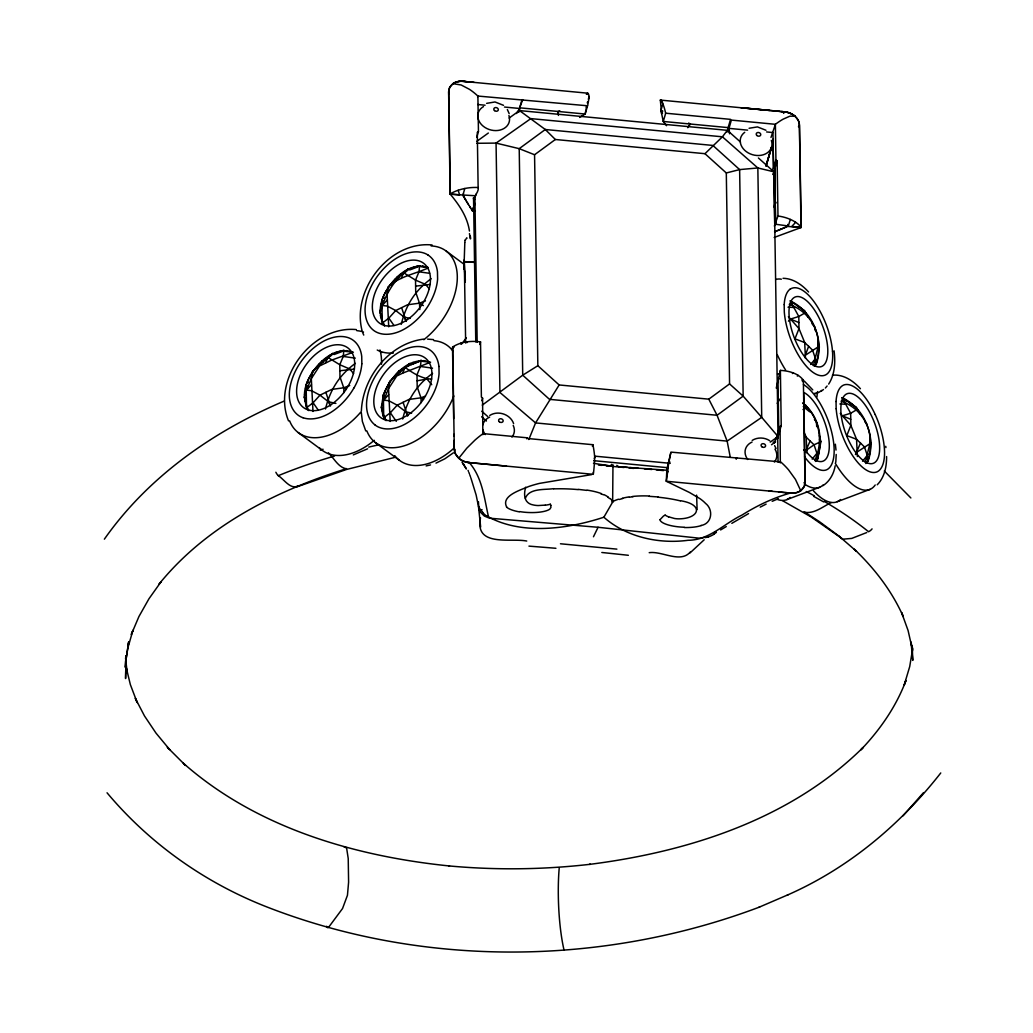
<?xml version="1.0" encoding="UTF-8"?>
<svg xmlns="http://www.w3.org/2000/svg" width="1033" height="1033" viewBox="0 0 1033 1033"><rect width="100%" height="100%" fill="white"/><g stroke="black" fill="none" stroke-linecap="round" stroke-linejoin="round"><path stroke-width="1.5" d="M306.504 407.764L306.142 384.986C312.25 367.683 331.658 345.28 352.356 352.072L345.28 351.362L343.873 350.329C319.907 355.003 293.876 386.975 308.854 410.618L306.504 407.764L313.115 402.741L319.972 395.174L331.774 389.415L343.731 387.801L349.722 385.529M383.643 324.168L382.249 323.135L381.9 300.358C388.008 283.055 407.402 260.652 428.101 267.444L421.025 266.734L419.63 265.701C395.729 270.349 369.685 302.346 384.599 325.989L381.513 319.081L381.267 313.851L379.86 312.818C384.741 295.748 393.909 279.465 408.461 268.851L409.856 269.884L418.029 266.837L417.216 266.23M418.688 360.879L419.488 361.473L411.328 364.533L409.92 363.5L389.841 381.384L383.359 395.006L381.332 407.467L382.739 408.5L382.972 413.729L386.071 420.638L383.721 417.771L383.359 395.006C389.48 377.704 408.874 355.3 429.573 362.092L422.497 361.369L421.09 360.336L405.065 367.399C412.761 372.99 421.955 378.943 431.678 379.072M612.969 464.76L612.646 502.064L603.866 517.223C566.846 529.348 520.529 535.43 486.517 515.854M312.986 411.457L311.32 378.62L312.625 371.364L332.703 353.48L334.111 354.513L342.272 351.452L341.458 350.858M388.731 326.828L387.065 293.992L388.369 286.735C399.293 276.495 414.491 274.132 427.701 268.167M390.203 421.464L388.537 388.64L389.841 381.384M836.214 454.455L835.787 462.358M886.598 456.56C886.663 466.58 884.558 477.427 877.224 484.774M126.052 655.697L125.574 678.552L126.078 655.981M912.216 645.625L912.772 660.397L911.041 642.022L912.242 648.827L908.097 630.556L901.589 612.556L903.294 616.688C891.931 591.031 874.564 568.512 854.33 549.22L856.486 551.312L838.886 536.037L819.389 521.626L803.971 511.684M587.39 94.429L587.428 93.164L463.262 81.362A14.979 11.802 16.3 0 0 448.684 91.963L450.323 194.256C459.246 204.947 467.433 216.956 469.447 231.056M666.905 469.047L666.272 481.249L689.398 492.444L699.948 498.655A163.007 47.428 -3 0 1 705.5 503.355C713.751 509.631 712.034 523.847 700.968 525.487M545.14 505.124L538.193 505.55A8.238 2.35 2.6 0 1 533.441 504.982C524.48 503.549 523.266 495.44 525.694 487.163M361.369 411.095C362.648 377.407 389.183 343.473 423.504 339.147M784.189 304.735L784.305 312.031A46.743 19.265 69.4 0 0 790.013 337.236A44.768 18.452 69.4 0 0 792.531 343.589A47.105 19.42 69.4 0 0 806.605 366.508A44.574 18.374 69.4 0 0 811.357 371.118A47.221 19.459 69.4 0 0 824.257 375.418A44.574 18.374 69.4 0 0 827.549 373.533A47.195 19.459 69.4 0 0 832.624 358.748A44.651 18.4 69.4 0 0 832.521 351.465M836.046 401.488L836.162 408.784M912.01 647.484L911.739 655.154L912.552 649.602M305.781 405.685L306.594 406.279L305.51 398.48L304.115 397.447L306.543 390.138L311.32 378.62L319.52 366.005L331.322 360.246L353.402 352.188M474.392 205.141L474.573 202.959M361.847 363.732L361.731 356.437A46.743 29.479 -53.5 0 0 352.163 339.573A44.768 28.24 -53.5 0 0 348.25 337.675A47.234 29.802 -53.5 0 0 328.623 338.914A44.574 28.111 -53.5 0 0 321.521 342.362A47.221 29.789 -53.5 0 0 302.152 360.168A44.574 28.123 -53.5 0 0 297.194 367.761A47.195 29.776 -53.5 0 0 289.447 391.701A44.651 28.162 -53.5 0 0 289.55 398.996A47.195 29.776 -53.5 0 0 297.943 415.034A44.574 28.123 -53.5 0 0 303.031 417.758M382.881 302.385L381.061 310.662L380.247 310.055M382.739 398.441L383.54 399.035L382.533 405.298L381.719 404.704M344.002 392.592L343.731 387.801L339.96 376.813L339.78 364.739L343.24 356.437L343.873 350.329M419.837 309.564L419.475 303.173L415.718 292.184L415.524 280.111L418.985 271.808L419.63 265.701M421.219 402.612L420.947 397.821L417.19 386.82L416.996 374.759L420.457 366.457L421.09 360.336M815.076 366.353C824.747 342.143 814.533 312.431 790.258 300.9L798.806 316.511L798.987 328.584L804.694 342.517L805.443 358.27M815.437 461.415L816.548 461.002C823.727 441.285 820.254 416.493 802.602 402.986C819.169 416.648 824.024 440.497 814.869 460.356M866.932 463.107C876.604 438.883 866.39 409.184 842.115 397.653L850.663 413.265L850.843 425.338L856.551 439.27L857.364 456.521M593.471 473.295L593.497 473.127A30.925 5.126 -86.1 0 0 594.659 457.516M472.83 208.343L472.468 210.964L475.387 211.145M563.992 949.908C558.401 925.491 557.149 890.653 559.24 867.785M125.949 660.126L128.738 641.751L127.692 648.569L132.921 630.311L131.268 634.559L138.951 616.494L148.933 598.817L161.161 581.618L159.121 584.032C206.303 525.771 275.888 490.83 346.223 468.762L346.571 468.556M124.877 666.995L128.738 641.751M660.061 519.651L663.431 516.087A57.925 17.277 4.2 0 1 665.149 515.105M912.759 648.207L909.699 666.621L904.249 684.866L905.967 680.515C896.153 706.598 880.039 729.802 860.838 749.855L863.097 747.453C790.671 819.182 688.727 851.773 589.649 864.363L590.282 864.285C543.345 869.67 495.905 870.264 448.864 865.912L449.523 865.977C354.177 856.215 256.391 827.704 183.28 763.167L185.553 765.453L167.32 747.246L169.709 749.635L155.996 733.107L144.504 715.972L135.31 698.334L137.182 702.569L130.365 684.621L125.923 666.375L127.24 673.245L125.535 657.944M776.261 388.098L780.38 370.382A31.003 18.31 -4.5 0 1 792.724 372.719A30.951 18.349 -3.3 0 1 798.057 375.302A30.913 19.007 -2 0 1 803.558 380.441M814.34 365.075L816.251 364.352C824.424 340.322 814.224 313.141 789.264 304.373M815.799 459.724L817.71 459.001L820.886 441.672L819.389 435.59M865.835 463.52L866.196 461.828L868.107 461.105C876.281 437.062 866.08 409.894 841.12 401.127M666.776 469.718L670.946 452.118L780.625 461.88A43.257 23.707 54.6 0 1 788.592 469.899L795.462 479.415L800.756 490.74A14.901 11.737 16.3 0 1 793.383 493.18M586.537 106.696L586.176 108.697M586.421 107.367L586.667 106.025M774.143 207.194L774.982 202.688M774.944 202.946L775.228 201.409L776.17 202.907M585.918 110.027L585.156 114.03L581.359 116.38M835.168 465.831C833.863 473.682 829.757 481.339 822.927 485.678M465.25 240.289L466.735 237.822A27.814 2.557 86.5 0 1 466.981 238.107M813.397 365.708L818.02 346.972L817.916 340.942M865.254 462.461L869.876 443.725L869.773 437.695M727.284 131.759L728.304 127.627L663.276 121.455L661.507 113.139M307.137 387.013L305.574 392.114L304.967 391.662M325.485 409.003C330.043 389.841 339.392 375.005 355.378 363.345M401.23 324.375C405.801 305.213 415.137 290.376 431.135 278.716M402.702 419.024C407.26 399.861 416.609 385.025 432.595 373.365M311.411 384.65L306.543 390.138L311.501 390.694L319.972 395.174L328.507 401.785L330.444 406.008L325.873 392.308M387.168 300.022L382.287 305.51L387.259 306.065L395.716 310.546L404.252 317.157L406.189 321.379L401.617 307.679M385.115 418.804L382.998 415.705L381.332 407.467L383.76 400.158L388.731 400.701L397.189 405.194L405.724 411.805L407.661 416.028L403.09 402.315M773.162 174.616L777.126 160.825L775.925 159.779L775.383 124.309A43.257 12.9 -47.1 0 1 783.143 119.157L789.819 116.2L794.932 116.148A14.901 11.737 16.3 0 0 787.469 112.313A20.892 16.463 16.3 0 0 784.034 111.771L782.704 111.641M777.345 439.051L781.232 425.544L780.38 370.382M477.582 97.076L477.892 96.056A43.257 21.809 53.2 0 0 469.524 89.367L461.157 84.977L452.932 83.66A14.901 11.737 16.3 0 1 460.318 81.233A20.892 16.463 16.3 0 1 463.74 81.349L464.269 81.387M476.794 137.182L478.447 131.527L477.892 96.056L587.57 105.779L585.156 114.03L520.128 107.858L516.565 113.527M478.447 131.527L477.285 132.34L478.137 187.515A31.003 18.258 -4.5 0 0 464.824 188.497L462.9 195.095L463.443 196.089M478.137 187.515C479.454 191.544 472.843 197.096 474.625 199.614M504.466 107.045L519.457 108.465L521.872 100.227M519.173 111.706L519.496 110.583L545.295 129.512L555.354 139.494L704.971 153.697L726.302 172.963L729.569 383.914L743.153 396.13L761.721 417.345L778.03 436.52L777.371 438.767M522.698 99.62L519.457 108.465M466.968 342.633L467.2 341.807A31.003 18.775 2.8 0 1 480.526 341.897L481.391 397.072L482.592 398.157L482.824 434.648M479.777 344.48L480.539 341.897M481.83 400.727L482.592 398.157M587.273 102.951L587.635 101.725M588.358 99.271L589.068 96.818A30.925 3.874 -83 0 0 587.596 93.112M526.804 438.831L527.114 437.798L483.134 433.615A43.257 14.798 -49 0 0 474.973 440.11L466.8 448.193L458.755 458.252L454.959 453.048L454.133 446.721M663.276 121.455L665.691 113.204L730.551 119.363L728.136 127.614L728.988 128.376L747.608 130.145M592.374 446.243L592.826 444.706L527.966 438.534L527.114 437.798M594.311 458.729L594.672 457.503M726.935 131.733L727.348 130.326L740.48 142.025M728.988 128.376L731.351 120.086L775.383 124.309L770.992 137.454M666.814 471.242L668.441 464.514A30.925 3.887 -83 0 1 666.479 479.996L666.272 481.249L790.426 493.051A14.979 11.802 16.3 0 0 805.017 482.45L803.364 380.157L801.789 380.054M766.163 165.564L771.444 147.525L766.099 165.771M771.535 171.052L773.51 167.992L775.925 159.779M773.175 174.319L773.924 171.801L772.116 170.148M774.35 226.085L777.978 216L777.126 160.825M777.991 216A31.003 18.723 2.8 0 1 790.335 219.422L788.295 226.072M736.193 459.246L736.645 457.696M792.479 373.546L792.724 372.732M773.162 442.305C777.578 441.595 777.294 427.791 781.232 425.544M780.315 462.913L780.07 426.409M474.612 204.405L472.468 210.964L471.926 210.073M765.995 166.119L771.625 146.931M474.367 205.231L472.817 209.97M520.128 107.858L518.734 111.951M472.636 210.461L473.243 209.764M788.399 316.627L798.987 328.584L794.958 338.837L804.694 342.517L808.632 346.339L805.301 355.249L818.02 346.972L819.414 347.023L818.007 344.854M819.479 439.49L820.886 441.672L814.043 444.797L806.773 449.897L805.081 452.428L810.104 440.988L806.166 437.166L804.449 432.982M857.145 451.976L855.466 454.533L860.489 443.08L856.551 439.27L846.815 435.59L850.843 425.338L840.255 413.381M312.289 372.242L312.625 371.364M388.034 287.613L388.369 286.735M528.819 439.529L535.572 422.91L559.163 384.96L708.793 399.164L729.569 383.914M325.421 363.125L327.823 357.405L332.703 353.48M401.166 278.497L403.58 272.777L408.461 268.851M388.64 394.671L383.76 400.158L388.537 388.64L396.737 376.025L402.638 373.145L405.039 367.425L398.828 371.209L389.506 382.262M463.546 193.649L462.9 195.095L467.962 203.721M593.459 536.773L598.068 527.282L700.529 538.335L707.385 536.605M690.199 552.087C680.411 563.605 661.869 550.796 649.202 552.681M828.673 384.082C834.974 374.308 835.503 362.041 834.057 350.82M783.608 113.385L784.512 111.874A14.979 11.802 16.3 0 1 799.465 125.277L801.182 227.325L791.769 226.421L795.681 222.327A30.913 17.974 0.2 0 1 801.182 227.325M777.19 403.361L780.122 398.828M356.333 329.592C311.798 325.175 271.498 379.589 288.543 420.909M432.078 244.963C389.221 240.766 351.465 290.118 362.079 330.702M798.47 126.749C801.091 123.301 797.605 118.718 795.036 116.238M687.784 127.718L688.727 126.297M802.46 381.539L803.364 380.157M688.714 126.31L690.367 124.025L688.598 123.069M689.063 125.806L689.528 125.148M727.348 130.326L722.416 136.808L704.971 153.697M104.359 539.174C148.662 476.123 213.728 431.045 283.985 401.166M810.711 364.481L815.424 358.632L812.584 350.148L808.632 346.339M812.183 459.13L816.896 453.267L814.043 444.797L810.104 440.988M862.568 461.234L867.281 455.372L864.44 446.889L860.489 443.08M328.907 926.898L342.543 908.524L347.45 895.288L348.599 882.169L348.224 858.513L346.714 848.726L345.539 847.034L343.912 846.789M825.367 388.021L827.11 385.993M787.301 895.095L788.282 894.668C848.739 867.914 900.195 824.799 940.766 772.955M902.984 815.863L923.567 792.595M382.249 323.135L388.86 318.112L395.716 310.546L407.519 304.787L419.475 303.173L425.467 300.9M383.721 417.771L390.332 412.748L397.189 405.194L408.991 399.435L420.947 397.821L425.441 396.117M587.428 93.164L586.357 94.287M797.308 376.089L798.057 375.302M788.463 321.186L790.49 319.068L798.806 316.511L804.242 313.348L804.591 310.843L797.657 305.82M704.196 539.768L690.044 552.913M297.607 486.104C290.363 489.629 283.959 479.273 278.303 475.658A6.973 3.073 67.6 0 1 275.863 472.249M402.005 274.365L406.692 271.201L405.879 270.607M329.979 356.411L325.382 359.704L324.569 359.097M405.065 367.399L409.92 363.5M403.477 369.001L405.246 367.58L404.639 367.128M453.435 452.79L444.81 458.82L435.991 463.12M821.455 391.042L823.469 389.518M452.841 83.738L449.652 87.392L448.619 91.743L450.13 193.972L459.543 194.863L458.226 190.279A30.951 18.336 -3.3 0 1 464.824 188.497M800.846 490.675L804.397 486.233L805.03 480.487M559.163 384.96L537.844 365.708L534.565 154.743L555.354 139.494M517.494 111.796L519.212 110.557L727.632 130.352L729.388 131.927M774.027 443.015L775.589 441.892M776.274 437.824L778.069 436.52L773.924 171.801L758.39 157.972M476.678 141.444L488.351 133.025M509.114 118.059L519.496 110.583M778.081 462.19L777.655 434.648L778.817 433.808L777.965 378.633L779.579 378.724M777.642 434.673L778.843 433.808M770.244 442.124L778.03 436.52M771.522 444.745L775.421 441.943M482.269 405.117L522.724 375.186L537.844 365.708M857.158 452.002L869.876 443.725L871.271 443.777L869.863 441.595M603.866 517.223C626.166 537.07 658.834 544.223 688.055 540.285C709.051 540.272 724.004 523.77 741.965 515.08C757.047 505.602 773.252 497.841 790.426 493.051M713.764 534.255L716.398 532.369L715.417 531.982M581.243 116.445L579.616 117.439M489.758 415.46C498.009 410.088 510.379 414.285 513.621 423.595M752.192 440.394C757.434 437.101 764.549 437.269 769.701 440.691M406.214 366.999L408.164 365.85L407.351 365.256M720.595 529.942L726.276 526.572M802.99 409.572L805.714 407.996L806.063 405.491L803.454 403.683M731.829 523.344L748.551 513.608M831.191 502.593C822.978 506.506 814.675 513.75 805.094 512.342M367.593 448.8L353.286 454.907M760.185 507.138L766.124 504.117M402.638 373.145L430.619 362.209M866.764 532.537L851.734 538.413L842.902 539.174L811.099 516.926L782.73 500.798M787.52 226.408L801.001 227.557L799.413 125.277M787.688 226.33L781.193 229.106M786.5 226.847L784.073 227.893M107.045 792.789C149.72 843.716 205.128 882.853 266.979 906.987L267.909 907.348C423.904 967.844 602.704 966.049 758.868 907.31L759.733 906.935M758.868 907.31L788.282 894.668M783.582 228.099L780.47 229.403M772.193 501.302L778.353 498.719M780.78 229.274L779.024 229.997M780.225 229.507L776.235 231.134M778.533 230.204L777.41 230.656M776.003 231.224L774.776 231.715M776.287 231.108L774.556 231.805M486.633 103.352L495.014 101.97L503.523 105.327M749.067 128.273L757.447 126.904L765.957 130.261M295.929 487.214L346.481 469.473L394.464 457.503M774.169 237.461L801.001 227.557M482.024 509.605L480.952 510.005L482.682 512.316M790.529 302.217L791.64 301.804M792.505 303.237L793.344 302.927M815.902 360.349L816.741 360.026M815.347 362.79L816.444 362.363M815.321 393.689L817.374 392.927M843.496 398.544L842.386 398.958L845.201 399.668M846.104 401.424L847.215 401.011M817.374 454.985L818.201 454.675M816.819 457.425L817.916 457.012M867.849 454.52L868.96 454.107M867.759 457.09L868.598 456.78M867.204 459.53L868.301 459.117M786.849 499.61L819.673 487.253M837.246 501.715L870.057 489.358M559.809 110.841L558.052 111.461L558.401 115.425M705.371 537.625L708.147 536.902M619.258 499.481L622.822 498.487M803.997 482.734L804.952 482.45M726.302 172.963L739.628 169.593L757.848 167.966L773.924 171.801L774.763 225.452M426.113 465.922L430.516 464.927M346.223 468.762C338.256 467.316 333.969 458.2 328.417 452.828M415.615 286.141L430.219 284.437M339.87 370.77L354.461 369.052M417.087 380.79L427.029 379.046L431.742 384.741M591.715 474.586L539.394 483.405A163.007 51.986 8.5 0 0 528.612 486.556C520.877 489.978 500.669 495.75 506.686 507.022M629.446 497.196L632.971 496.744M832.456 375.173C843.445 374.101 853.374 380.906 860.424 388.731M803.609 450.039L806.76 449.884L806.915 452.906M553.507 488.674C544.275 489.978 529.18 488.015 525.358 498.306M476.82 143.29L496.06 143.096L519.212 148.662L534.565 154.743M427.572 339.121L433.55 339.612M616.791 465.354A120.848 33.74 8.5 0 0 618.728 466.748L667.525 470.26M788.037 307.214L794.467 307.472M839.894 403.955L846.324 404.226M474.96 262.137L464.295 261.62L474.418 262.421M649.305 496.331L658.06 496.95M783.027 278.303C793.176 278.419 801.995 284.734 808.568 291.977M450.323 194.256L475.722 195.766L475.696 194.346M618.69 466.748L627.431 467.407M526.74 541.047C510.612 537.793 474.405 547.374 480.513 517.869M629.872 467.6L638.226 468.285M560.467 543.771L616.882 549.13M644.385 468.814L651.9 469.499M598.068 527.282L489.513 518.192L484.335 516.048L480.59 512.394L478.77 508.197L478.447 501.702M781.916 111.564L782.833 111.719M782.446 111.616L783.104 111.745M471.771 462.849L469.653 462.655A20.892 16.463 16.3 0 1 466.219 462.138A20.841 16.425 16.3 0 0 469.537 462.552L470.067 462.616M747.195 108.297L779.269 111.319M781.116 111.487L782.575 111.693M471.125 462.719L472.572 462.926M474.431 463.094L506.493 466.115M466.787 81.697L468.246 81.775M740.945 107.742L769.585 110.466M779.386 111.396L781.245 111.577M661.649 113.837L660.345 100.085L784.512 111.874M477.672 104.501L485.097 105.211M766.602 131.94L772.968 132.547L773.51 168.017L774.711 169.089L775.576 224.251L788.411 226.007L787.714 224.445M595.111 456.186L670.249 463.326M593.794 460.679L667.344 467.665M656.304 469.899L663.483 470.596M598.443 465.057L601.645 465.366M606.448 465.818L624.061 467.497M628.865 467.949L633.668 468.414M778.559 491.979L784.925 492.586M454.223 449.135A14.979 11.802 16.3 0 0 469.189 462.603L593.342 474.328L593.239 472.391M472.843 462.939L474.16 463.068M769.133 491.024L772.322 491.321M785.312 492.56L787.159 492.728M789.961 493.077L788.747 492.883M578.273 489.371L586.796 490.391M466.658 81.62L465.199 81.555M468.775 81.827L474.07 82.33M787.83 492.87L789.16 492.999M787.572 492.844L788.218 492.831M789.548 492.961L790.077 493.012A20.841 16.425 16.3 0 0 793.512 493.154M787.043 492.793L787.959 492.806M464.669 81.491L465.586 81.517M465.057 81.465L463.61 81.387A20.841 16.425 16.3 0 0 460.189 81.258M600.483 464.824L610.348 465.96A120.848 34.115 7.3 0 0 611.678 464.372M593.484 463.3L610.348 465.96M455.036 449.962L454.288 449.135L452.699 346.856L454.275 347.036M418.985 271.808L429.56 273.306M420.457 366.457L432.53 368.161M343.24 356.437L355.313 358.154M404.277 317.144L410.166 318.448M405.749 411.793L411.638 413.097M328.533 401.772L335.893 403.399M680.786 500.76C704.17 504.646 699.393 518.411 679.443 518.85A8.238 2.363 3.3 0 1 674.536 518.501L668.777 516.874M600.715 493.684L603.311 494.717M790.49 319.068L798.896 322.554M850.753 419.308L842.347 415.821L850.663 413.265L856.099 410.101L856.447 407.596L849.513 402.573L851.037 404.716M823.663 501.922L813.617 496.318M803.261 406.524L809.652 411.805M419.475 303.173L423.349 305.613M420.947 397.821L423.53 399.448M343.731 387.801L346.313 389.428M667.822 471.887L666.53 471.048M667.692 471.81L666.918 471.306M607.662 497.054L609.677 498.577M790.258 300.9L804.591 310.843L808.18 317.157M842.115 397.653L856.447 407.596L860.037 413.91M446.269 251.122L463.972 264.203M422.51 265.907L423.323 266.501M411.612 267.818L412.425 268.412M400.313 274.468L401.127 275.075M397.356 276.56L398.751 277.593M395.084 279.272L395.897 279.878M390.409 284.837L391.21 285.431M386.445 290.932L387.259 291.526M383.359 297.336L384.173 297.93M381.9 300.358L383.295 301.391M381.267 303.792L382.081 304.386M380.338 315.866L381.151 316.472M381.539 321.056L382.339 321.65M423.982 360.543L424.783 361.15M413.084 362.454L413.884 363.061M380.338 351.414L381.836 352.524M401.785 369.117L402.599 369.724M398.828 371.209L400.223 372.242M396.556 373.92L397.369 374.527M346.765 350.536L347.566 351.13M335.867 352.447L336.668 353.041M384.831 391.972L385.645 392.579M330.134 355.236L330.947 355.83M383.359 395.006L384.767 396.039M321.612 361.188L323.006 362.221M319.339 363.9L320.153 364.507M381.81 410.514L382.623 411.108M382.998 415.705L383.811 416.299M310.701 375.56L311.501 376.154M307.614 381.965L308.415 382.559M306.142 384.986L307.55 386.019M305.523 388.421L306.323 389.015M375.379 442.55L399.397 460.305M304.503 394.683L305.303 395.29M304.593 400.494L305.394 401.088M298.163 432.543L322.18 450.285M480.28 509.553L478.499 506.532L480.655 527.024M841.533 538.567L839.364 536.385M403.593 272.764L415.524 280.111L425.557 284.398L429.341 288.956M327.848 357.392L339.78 364.739L349.813 369.026L353.583 373.584M804.5 381.28L812.777 389.919M481.765 411.224L487.744 416.544M481.649 416.777L486.427 421.038M728.304 127.627L729.156 128.389L729.518 133.761M884.287 471.009L910.874 497.958M469.189 462.526C482.372 477.44 484.27 498.371 488.532 517.055M812.003 323.665L814.934 327.254L815.153 330.444M864.841 421.619L866.79 424.008M814.443 419.514L816.406 421.903L816.729 426.681M666.569 125.703L663.509 121.765M669.875 462.113L668.777 460.692M461.971 462.164L466.387 468.969L462.978 463.3L464.334 465.573M388.86 318.112L393.96 325.472M390.332 412.748L396.285 421.335M313.115 402.741L318.216 410.088M326.557 926.278L327.229 927.337M468.737 204.96L469.795 206.665M469.705 206.523L470.635 207.995M468.491 204.573L467.833 203.527M470.377 207.581L471.707 209.725M467.859 203.566L467.084 202.313M466.348 201.112L465.095 199.007M464.915 198.698L464.385 197.781M774.621 445.636L776.054 448.516M464.23 197.51L463.559 196.309M507.345 109.524L509.166 113.604M662.515 113.281L661.185 110.854M662.36 112.997L660.939 110.363L662.85 103.829A30.925 5.139 -86.1 0 0 660.578 100.046M661.662 102.667L660.345 100.085M661.068 110.608L660.939 110.363A205.98 162.31 16.3 0 1 662.824 111.112M708.793 399.164L717.057 415.266L727.142 441.117L730.215 456.935M362.673 332.626L363.745 335.066M365.759 430.929L362.376 421.451L361.343 412.813M468.039 470.389L468.44 471.371M468.84 472.365L469.408 473.85M469.783 474.831L470.493 476.807M470.841 477.801L476.136 495.014L478.499 506.493M550.783 505.395L550.925 507.461L549.776 509.179A22.532 6.56 2.5 0 1 519.664 511.593M467.2 341.807A30.951 18.671 1.6 0 0 460.602 343.24L460.86 344.131M452.699 346.856L453.087 348.353M448.735 91.963L449.135 93.577M661.081 111.06L661.365 112.442M470.286 235.937L470.674 238.662M867.281 455.372L868.107 461.105M815.424 358.632L816.251 364.352M816.896 453.267L817.71 459.001M885.746 446.308L885.914 447.573M835.348 444.203L836.007 450.078M558.156 112.171L558.272 113.217M438.96 366.457L439.064 373.739A46.743 29.479 -53.5 0 1 431.29 397.666A44.768 28.24 -53.5 0 1 427.688 403.438A47.105 29.712 -53.5 0 1 406.989 423.052A44.574 28.111 -53.5 0 1 399.887 426.539A47.221 29.789 -53.5 0 1 380.26 427.752A44.574 28.123 -53.5 0 1 375.147 425.067M558.285 113.398L558.337 114.095M465.276 282.164L464.204 260.729L464.798 243.426A58.868 5.759 85.4 0 1 464.85 242.807M464.85 274.959L464.682 272.312M464.669 272.015L464.605 270.866M125.535 660.797L125.858 666.724M806.166 437.166L806.76 449.884M696.616 495.117L697.094 509.553M454.133 446.282L454.107 444.978M453.926 434.286L453.952 436.029M774.711 169.089L775.563 224.251M474.883 195.728L477.169 342.259M473.514 198.013L473.527 198.969M473.54 197.548L475.774 341.936M464.295 261.84L465.663 343.059M453.668 418.597L452.506 347.088A30.913 19.111 -0.3 0 1 460.602 343.24M454.029 440.394L454.094 444.758M803.777 394.386L805.004 478.085M805.03 480.048L805.017 478.744M773.071 139.197L773.51 167.992M601.826 552.487A332.871 20.027 5.2 0 1 628.361 555.289M528.948 546.121A332.871 19.511 4.6 0 1 555.922 548.303M464.088 269.458A50.152 6.456 83.6 0 1 463.843 260.161M465.366 280.305A46.743 5.875 83.7 0 1 464.979 275.23M466.283 337.804A60.418 38.118 -53.5 0 1 461.57 344.002M431.11 245.931A60.418 38.118 -53.5 0 1 457.141 281.402A60.418 38.118 -53.5 0 1 423.801 339.728M393.418 353.015A60.418 38.118 -53.5 0 1 377.239 350.032M427.907 254.944A46.743 29.479 -53.5 0 1 437.463 271.821L437.605 279.104A46.743 29.479 -53.5 0 1 429.818 303.031A44.768 28.24 -53.5 0 1 426.229 308.79A47.105 29.712 -53.5 0 1 405.517 328.404A44.574 28.111 -53.5 0 1 398.415 331.903A47.221 29.789 -53.5 0 1 378.788 333.104A44.574 28.123 -53.5 0 1 373.675 330.418A47.195 29.776 -53.5 0 1 365.308 314.355A44.651 28.162 -53.5 0 1 365.178 307.072A47.195 29.776 -53.5 0 1 372.952 283.145A44.574 28.123 -53.5 0 1 377.897 275.527A47.221 29.789 -53.5 0 1 397.266 257.746A44.574 28.111 -53.5 0 1 404.368 254.273A47.234 29.802 -53.5 0 1 423.982 253.059A44.768 28.24 -53.5 0 1 427.92 254.931M306.814 389.957A37.188 23.462 -53.5 0 1 307.369 387.814M374.282 440.316A60.418 38.118 -53.5 0 1 319.262 447.663M379.937 349.98A60.418 38.118 -53.5 0 1 381.5 364.3M360.814 412.064A60.418 38.118 -53.5 0 1 289.64 420.896M356.785 330.65A60.418 38.118 -53.5 0 1 363.513 332.045M361.834 363.9A46.743 29.479 -53.5 0 1 354.074 387.814M303.043 417.732A47.221 29.789 -53.5 0 0 322.67 416.506A44.574 28.111 -53.5 0 0 329.772 413.058A47.105 29.712 -53.5 0 0 350.471 393.405A44.768 28.24 -53.5 0 0 354.087 387.659M453.655 448.451A60.418 38.118 -53.5 0 1 394.774 455.682M434.002 340.67A60.418 38.118 -53.5 0 1 453.151 351.465M453.849 395.949A60.418 38.118 -53.5 0 1 408.409 444.319A60.418 38.118 -53.5 0 1 366.857 430.916M438.935 366.457A46.743 29.479 -53.5 0 0 429.379 349.593A44.768 28.24 -53.5 0 0 425.467 347.695A47.234 29.802 -53.5 0 0 405.84 348.934A44.574 28.111 -53.5 0 0 398.738 352.382A47.221 29.789 -53.5 0 0 379.369 370.188A44.574 28.123 -53.5 0 0 374.411 377.781A47.195 29.776 -53.5 0 0 366.663 401.708A44.651 28.162 -53.5 0 0 366.767 409.003A47.195 29.776 -53.5 0 0 375.16 425.054M875.196 484.994A60.418 24.908 69.4 0 1 835.271 463.197M816.948 396.982A60.418 24.908 69.4 0 1 817.594 391.559M821.493 390.422A60.418 24.908 69.4 0 1 814.262 393.444M785.596 370.008A60.418 24.908 69.4 0 1 777.216 354.577M776.041 279.401A60.418 24.908 69.4 0 1 781.361 279.194M804.087 392.579A37.188 15.327 69.4 0 1 829.292 445.171A37.188 15.327 69.4 0 1 804.978 449.871M790.142 497.415A60.418 24.908 69.4 0 1 777.487 499.468M822.965 485.071A60.418 24.908 69.4 0 1 804.475 484.025M777.513 374.049A60.418 24.908 69.4 0 1 780.096 373.649M803.429 384.586A47.234 19.472 69.4 0 1 806.928 387.026A44.574 18.374 69.4 0 1 811.68 391.61A47.221 19.459 69.4 0 1 824.838 412.503A44.574 18.374 69.4 0 1 828.285 420.896A47.195 19.459 69.4 0 1 833.98 446.101A44.651 18.4 69.4 0 1 834.096 453.397A47.195 19.459 69.4 0 1 829.008 468.169A44.574 18.374 69.4 0 1 825.741 470.092A47.221 19.459 69.4 0 1 812.829 465.754A44.574 18.374 69.4 0 1 808.077 461.17A47.105 19.42 69.4 0 1 804.552 456.806M328.907 926.846A4.778 1.692 -74.5 0 1 327.216 927.376M278.303 475.671A432.943 258.792 -0.9 0 1 334.589 456.018M368.716 447.082A432.943 258.792 -0.9 0 1 378.879 444.81M320.295 450.13A439.864 262.937 -0.9 0 1 323.097 449.252M872.059 528.883A6.973 4.532 -51.1 0 1 868.559 531.724A432.943 258.779 -0.9 0 0 824.321 501.457M806.308 491.54A432.943 258.779 -0.9 0 1 814.314 495.801M840.526 499.52A60.418 24.908 69.4 0 1 813.475 490.804M836.059 401.501A46.743 19.265 69.4 0 1 841.895 386.097A44.768 18.452 69.4 0 1 844.413 384.805A47.234 19.472 69.4 0 1 857.313 389.131A44.574 18.374 69.4 0 1 862.064 393.715A47.221 19.459 69.4 0 1 875.222 414.607M875.222 414.595A44.574 18.374 69.4 0 1 878.67 423.001A47.195 19.459 69.4 0 1 884.364 448.206A44.651 18.4 69.4 0 1 884.493 455.501A47.195 19.459 69.4 0 1 879.393 470.273A44.574 18.374 69.4 0 1 876.126 472.184A47.221 19.459 69.4 0 1 863.214 467.859A44.574 18.374 69.4 0 1 858.462 463.275A47.105 19.42 69.4 0 1 844.387 440.329A44.768 18.452 69.4 0 1 841.869 433.989A46.743 19.265 69.4 0 1 836.175 408.797M784.202 304.593A46.743 19.265 69.4 0 1 790.038 289.188M790.025 289.317A44.768 18.452 69.4 0 1 792.556 288.052A47.234 19.472 69.4 0 1 805.456 292.378A44.574 18.374 69.4 0 1 810.208 296.962A47.221 19.459 69.4 0 1 823.366 317.854A44.574 18.374 69.4 0 1 826.813 326.247A47.195 19.459 69.4 0 1 832.508 351.452M662.837 103.92A31.649 7.192 87.1 0 1 665.652 113.307M790.348 219.422A30.951 18.646 1.6 0 1 795.681 222.327M787.585 112.403A14.862 11.712 16.3 0 1 794.945 116.148M771.328 140.411A16.141 12.719 16.3 0 1 763.167 154.821A16.141 12.719 16.3 0 1 743.256 148.752A16.141 12.719 16.3 0 1 744.728 132.301M508.895 115.476A16.141 12.719 16.3 0 1 500.23 130.029A16.141 12.719 16.3 0 1 480.203 123.03A16.141 12.719 16.3 0 1 483.496 106.593M589.159 96.482A31.649 1.911 -76.4 0 1 587.7 105.366M450.13 193.972A30.913 17.858 -1.4 0 1 458.226 190.279M452.932 83.66A14.862 11.712 16.3 0 1 460.189 81.297M464.798 242.381A55.95 5.385 85.6 0 1 465.212 239.914M469.447 233.613A63.129 4.945 87.1 0 1 470.235 238.726M550.279 504.207A57.925 16.877 1.4 0 1 550.821 505.395M550.382 504.259A37.072 10.562 2.5 0 1 545.334 505.214M486.491 515.958A29.802 17.393 83.8 0 1 482.631 512.445M479.415 507.836A117.852 6.379 84.8 0 1 478.925 510.289M519.25 511.851A23.191 6.676 3.2 0 1 506.519 507.035M610.219 498.513A74.544 22.7 -0.9 0 1 612.905 502.051M612.001 501.896A74.544 23.991 6.2 0 1 618.47 499.21M603.879 494.613A49.106 14.475 1 0 1 608.088 497.002M587.17 490.133A34.799 9.697 2.5 0 1 601.322 493.567M553.753 488.88A53.122 13.946 3.2 0 1 578.144 489.603M592.865 444.603A31.649 8.122 88.3 0 1 594.711 457.464M466.232 462.1A14.901 11.737 16.3 0 1 458.755 458.265M513.207 425.415A16.141 12.719 16.3 0 1 511.916 437.101M485.303 434.583A16.141 12.719 16.3 0 1 482.915 429.638M482.837 424.925A16.141 12.719 16.3 0 1 489.642 417.112M774.97 449.097A16.141 12.719 16.3 0 1 774.35 462.035M747.75 459.504A16.141 12.719 16.3 0 1 752.076 442.047M670.74 452.919A31.649 0.981 -77.7 0 1 668.325 464.837M668.571 516.9A37.072 10.64 3.3 0 1 665.149 515.144M713.79 534.358A29.802 23.501 -69.2 0 1 708.147 536.979M684.208 527.23A22.532 6.598 3.2 0 1 659.971 519.651M701.252 525.552A23.191 6.637 2.6 0 1 684.298 527.54M622.266 498.293A49.106 14.901 4.6 0 1 628.903 496.938M632.454 496.473A34.799 9.775 3.4 0 1 649.266 496.008M657.905 497.183A53.122 13.933 3.1 0 1 680.385 500.889M545.295 129.512L519.212 148.662L522.724 375.186L549.479 399.345L717.057 415.266L743.153 396.13L739.628 169.593L712.873 145.433L545.295 129.512M530.846 118.614L496.06 143.096L499.933 392.475L535.572 422.91L727.142 441.117L761.721 417.345L757.848 167.966L722.416 136.808L530.846 118.614M406.434 320.269A37.188 23.462 -53.5 0 0 423.659 263.299A37.188 23.462 -53.5 0 0 374.088 295.683A37.188 23.462 -53.5 0 0 406.434 320.269M330.676 404.897A37.188 23.462 -53.5 0 0 347.901 347.927A37.188 23.462 -53.5 0 0 298.343 380.312A37.188 23.462 -53.5 0 0 330.676 404.897M407.906 414.917A37.188 23.462 -53.5 0 0 425.131 357.947A37.188 23.462 -53.5 0 0 375.56 390.319A37.188 23.462 -53.5 0 0 407.906 414.917M841.159 414.659A37.188 15.327 69.4 0 0 872.859 463.455A37.188 15.327 69.4 0 0 866.764 407.376A37.188 15.327 69.4 0 0 841.159 414.659M789.302 317.906A37.188 15.327 69.4 0 0 821.003 366.715A37.188 15.327 69.4 0 0 814.908 310.623A37.188 15.327 69.4 0 0 789.302 317.906M756.931 135.517A2.311 1.821 16.3 0 0 760.701 135A2.311 1.821 16.3 0 0 757.848 132.495A2.311 1.821 16.3 0 0 756.931 135.517M494.497 110.583A2.311 1.821 16.3 0 0 498.268 110.066A2.311 1.821 16.3 0 0 495.414 107.574A2.311 1.821 16.3 0 0 494.497 110.583M499.339 421.774A2.311 1.821 16.3 0 0 503.11 421.244A2.311 1.821 16.3 0 0 500.243 418.752A2.311 1.821 16.3 0 0 499.339 421.774M761.773 446.695A2.311 1.821 16.3 0 0 765.543 446.179A2.311 1.821 16.3 0 0 762.677 443.686A2.311 1.821 16.3 0 0 761.773 446.695"/></g></svg>
